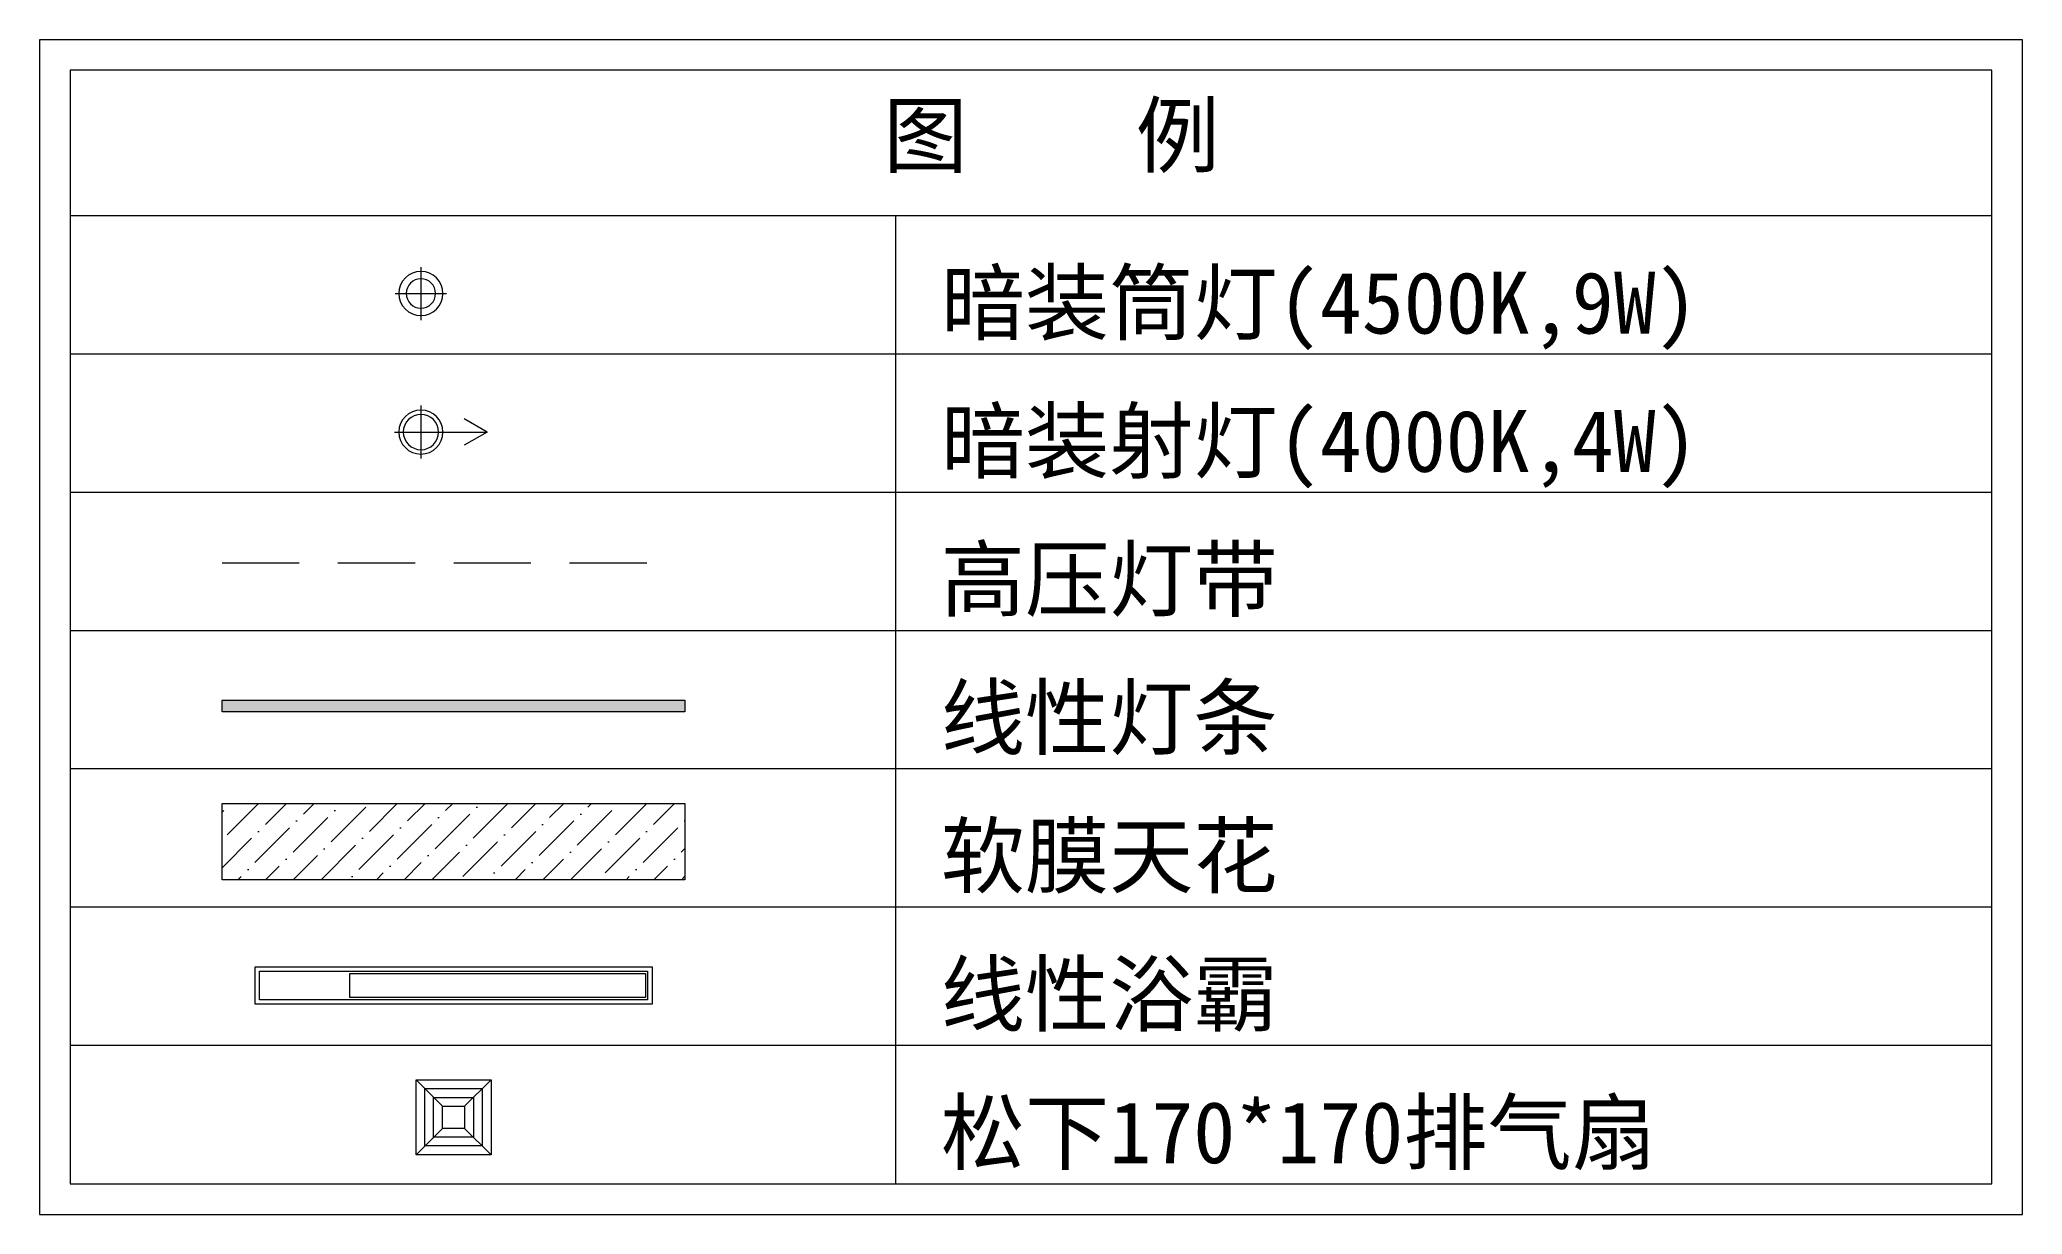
# Model space of a CAD drawing. Header units: millimetres. Extents: x 543.2 to 607.4, y 501.9 to 540.
import ezdxf

# ---------------------------------------------------------------- set-up
doc = ezdxf.new("R2010")
doc.units = ezdxf.units.MM
doc.header["$LTSCALE"] = 10
doc.linetypes.add('1', pattern=[0.375, 0.25, -0.125])
doc.layers.add('Q◆03 公共标注', color=44, linetype='Continuous', lineweight=0)
doc.layers.add('T●04 天花灯具', color=31, linetype='Continuous', lineweight=0)
doc.styles.add('宋体', font='SimSun.ttf', dxfattribs={"width": 0.7})

# ---------------------------------------------------------------- blocks, each defined once
blk = doc.blocks.new('*U2')
at = {"color": 8}
for p, q in [((-0.6, 58.3), (-0.6, -58.3)), ((-60, 0), (60, 0)), ((-59, 0), (57.7, 0))]:
    blk.add_line(p, q, dxfattribs=at)
blk.add_circle((-0.6, 0), 50)
blk.add_circle((-0.6, 0), 33.3, dxfattribs=at)
blk = doc.blocks.new('*U11')
at = {"color": 8}
for p, q in [((0, 60), (0, -150)), ((-60, 0), (60, 0)), ((0, -150), (-30, -98)), ((0, -150), (30, -98))]:
    blk.add_line(p, q, dxfattribs=at)
blk.add_circle((0, 0), 50)
blk.add_circle((0, 0), 40, dxfattribs=at)
blk = doc.blocks.new('海龍05303945')
at = {"layer": 'T●04 天花灯具', "color": 136}
for points in [[(-450, 0), (450, 0), (450, -85), (-450, -85)], [(-440, -10), (440, -10), (440, -75), (-440, -75)], [(-235, -15), (435, -15), (435, -70), (-235, -70)]]:
    blk.add_lwpolyline(points, close=True, dxfattribs=at)
blk = doc.blocks.new('海龍05301480')
at = {"layer": 'T●04 天花灯具', "color": 136}
for points in [[(-85, 0), (85, 0), (85, -170), (-85, -170)], [(-65, -20), (65, -20), (65, -150), (-65, -150)], [(-45, -40), (45, -40), (45, -130), (-45, -130)], [(-25, -60), (25, -60), (25, -110), (-25, -110)]]:
    blk.add_lwpolyline(points, close=True, dxfattribs=at)
for points in [[(-25, -60), (-85, 0)], [(25, -60), (85, 0)], [(-25, -110), (-85, -170)], [(25, -110), (85, -170)]]:
    blk.add_lwpolyline(points, dxfattribs=at)

msp = doc.modelspace()

# ---------------------------------------------------------------- hatches: boundary and pattern name
at = {"layer": 'T●04 天花灯具'}
h = msp.add_hatch(color=4, dxfattribs=at)
h.dxf.hatch_style = 1
h.set_gradient(color1=(0, 0, 255), color2=(255, 255, 0), tint=1, name='INVCYLINDER')
h.paths.add_polyline_path([(549.09, 518.567), (564.078, 518.567), (564.078, 518.188), (549.09, 518.188)])
h = msp.add_hatch(dxfattribs=at)
h.set_pattern_fill('ANSI36', color=250, scale=0.2)
h.set_pattern_definition([(45, (0, 8.9554), (0.3367596, 1.2347852), [1.5875, -0.3175, 0, -0.3175])])
h.paths.add_polyline_path([(549.09, 515.226), (564.078, 515.226), (564.078, 512.755), (549.09, 512.755)])

# ---------------------------------------------------------------- linework, layer by layer
at = {"layer": 'Q◆03 公共标注', "color": 30, "ltscale": 2}
for p, q in [((606.4, 534.253), (544.172, 534.253)), ((570.914, 502.91), (570.914, 534.253)), ((606.4, 529.776), (544.172, 529.776)), ((606.4, 525.298), (544.172, 525.298)), ((606.4, 520.82), (544.172, 520.82)), ((606.4, 516.343), (544.172, 516.343)), ((606.4, 511.865), (544.172, 511.865)), ((606.4, 507.387), (544.172, 507.387))]:
    msp.add_line(p, q, dxfattribs=at)
msp.add_lwpolyline([(607.391, 501.919), (607.391, 539.959), (543.181, 539.959), (543.181, 501.919)], close=True, dxfattribs=at)
msp.add_lwpolyline([(606.4, 502.91), (606.4, 538.968), (544.172, 538.968), (544.172, 502.91), (606.4, 502.91)], dxfattribs=at)
at = {"layer": 'T●04 天花灯具', "color": 1, "linetype": '1'}
msp.add_lwpolyline([(549.09, 523.016), (564.078, 523.016)], dxfattribs=at)
at = {"layer": 'T●04 天花灯具', "color": 136}
for points in [[(549.09, 518.567), (564.078, 518.567), (564.078, 518.188), (549.09, 518.188)], [(549.09, 515.226), (564.078, 515.226), (564.078, 512.755), (549.09, 512.755)]]:
    msp.add_lwpolyline(points, close=True, dxfattribs=at)

# ---------------------------------------------------------------- block references
at = {"layer": 'T●04 天花灯具', "color": 136, "xscale": -0.01428571428571429, "yscale": 0.01428571428571429, "zscale": 0.01428571428571429, "rotation": 90}
for name, p in [('*U2', (555.529, 531.73)), ('*U11', (555.529, 527.252))]:
    msp.add_blockref(name, p, dxfattribs=at)
at = {"layer": 'T●04 天花灯具', "color": 4, "xscale": 0.01428571505885405, "yscale": 0.01428571505885405, "zscale": 0.01428571505885405}
for name, p in [('海龍05303945', (556.584, 509.936)), ('海龍05301480', (556.584, 506.275))]:
    msp.add_blockref(name, p, dxfattribs=at)

# ---------------------------------------------------------------- texts
at = {"layer": 'Q◆03 公共标注', "color": 41, "style": '宋体'}
for s, p in [('图    例', (570.505, 535.861)), ('暗装筒灯(4500K,9W)', (572.363, 530.441)), ('暗装射灯(4000K,4W)', (572.363, 525.963)), ('高压灯带', (572.363, 521.486)), ('线性灯条', (572.363, 517.008)), ('软膜天花', (572.363, 512.53)), ('线性浴霸', (572.363, 508.053)), ('松下170*170排气扇', (572.363, 503.575))]:
    msp.add_text(s, height=2, dxfattribs=at).set_placement(p)

doc.saveas('drawing.dxf')
